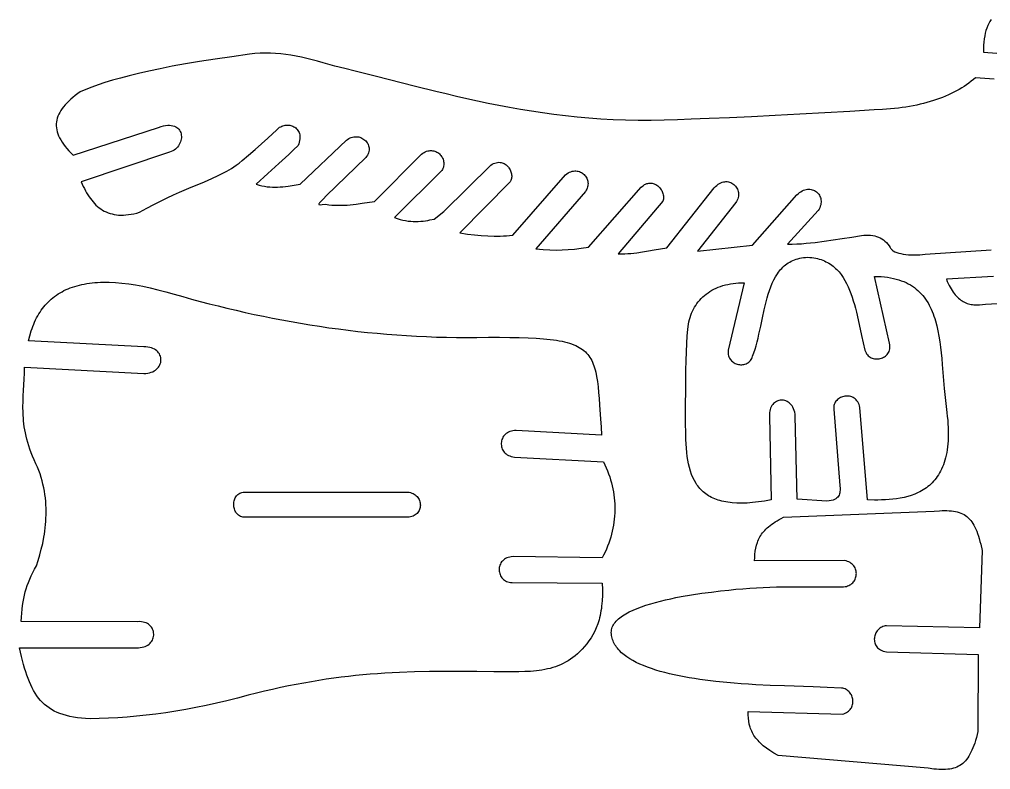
# Model space of a CAD drawing. Extents: x 0 to 255, y 0 to 95.
# Drawn here: x 0 to 58.6, y 48.8 to 94 of the extents above; entities that cross this region are included whole.
import ezdxf

# ---------------------------------------------------------------- set-up
doc = ezdxf.new("R2010")
doc.units = 0
doc.layers.add('LAYER_1', color=1, linetype='CONTINUOUS')

msp = doc.modelspace()

# ---------------------------------------------------------------- linework, layer by layer
at = {"layer": 'LAYER_1'}
for points in [[(58.626, 94.044), (58.553, 93.927), (58.485, 93.802), (58.424, 93.668), (58.369, 93.526), (58.32, 93.375), (58.277, 93.216), (58.241, 93.047), (58.211, 92.869), (58.188, 92.682), (58.172, 92.486), (58.162, 92.28), (58.16, 92.064), (63.013, 91.713)], [(58.817, 90.442), (57.687, 90.528), (57.558, 90.418), (57.426, 90.311), (57.289, 90.207), (57.149, 90.106), (57.004, 90.009), (56.856, 89.914), (56.703, 89.823), (56.546, 89.735), (56.386, 89.65), (56.221, 89.569), (56.052, 89.49), (55.879, 89.415), (55.702, 89.343), (55.521, 89.274), (55.336, 89.209), (55.147, 89.146), (54.954, 89.087), (54.757, 89.031), (54.556, 88.979), (54.351, 88.929), (54.142, 88.883), (53.929, 88.84), (53.712, 88.8), (53.491, 88.763), (53.265, 88.73), (53.036, 88.699), (52.566, 88.649), (52.08, 88.611), (51.578, 88.586), (50.095, 88.495), (48.587, 88.406), (47.08, 88.322), (45.602, 88.243), (44.181, 88.173), (42.844, 88.112), (41.618, 88.064), (40.53, 88.028), (39.71, 87.986), (38.904, 87.96), (38.113, 87.948), (37.337, 87.951), (36.574, 87.966), (35.824, 87.995), (35.087, 88.036), (34.361, 88.089), (33.647, 88.153), (32.943, 88.227), (32.25, 88.311), (31.567, 88.404), (30.892, 88.505), (30.226, 88.615), (29.568, 88.731), (28.917, 88.855), (28.273, 88.984), (27.635, 89.119), (27.002, 89.259), (26.375, 89.402), (25.752, 89.55), (25.133, 89.7), (23.905, 90.007), (21.469, 90.628), (20.253, 90.933), (19.643, 91.081), (19.032, 91.226), (18.328, 91.433), (17.989, 91.528), (17.657, 91.616), (17.332, 91.697), (17.012, 91.77), (16.697, 91.835), (16.385, 91.891), (16.075, 91.937), (15.767, 91.973), (15.459, 91.999), (15.15, 92.013), (14.84, 92.016), (14.527, 92.006), (14.21, 91.983), (13.888, 91.947), (12.807, 91.798), (11.803, 91.651), (10.873, 91.505), (10.013, 91.36), (9.219, 91.216), (8.486, 91.073), (7.811, 90.931), (7.19, 90.79), (6.619, 90.65), (6.093, 90.511), (5.609, 90.372), (5.162, 90.233), (4.75, 90.095), (4.367, 89.957), (4.009, 89.819), (3.673, 89.681), (3.516, 89.568), (3.367, 89.455), (3.227, 89.342), (3.096, 89.229), (2.974, 89.117), (2.861, 89.004), (2.757, 88.892), (2.662, 88.779), (2.577, 88.666), (2.5, 88.552), (2.433, 88.438), (2.375, 88.324), (2.327, 88.21), (2.287, 88.095), (2.258, 87.979), (2.238, 87.863), (2.227, 87.745), (2.226, 87.627), (2.235, 87.509), (2.253, 87.389), (2.282, 87.268), (2.32, 87.146), (2.367, 87.024), (2.425, 86.9), (2.493, 86.774), (2.571, 86.648), (2.658, 86.52), (2.756, 86.39), (2.864, 86.259), (2.982, 86.127), (3.111, 85.993), (3.249, 85.857), (8.396, 87.527), (8.547, 87.58), (8.689, 87.619), (8.821, 87.645), (8.945, 87.659), (9.06, 87.662), (9.165, 87.654), (9.262, 87.636), (9.351, 87.608), (9.43, 87.573), (9.502, 87.529), (9.564, 87.478), (9.618, 87.421), (9.664, 87.358), (9.702, 87.291), (9.732, 87.218), (9.753, 87.143), (9.767, 87.064), (9.772, 86.984), (9.77, 86.902), (9.76, 86.819), (9.742, 86.737), (9.717, 86.655), (9.684, 86.575), (9.644, 86.497), (9.596, 86.422), (9.541, 86.35), (9.479, 86.283), (9.41, 86.22), (9.334, 86.164), (9.251, 86.114), (9.161, 86.071), (9.064, 86.037), (3.729, 84.255), (3.729, 84.255), (3.852, 83.976), (3.917, 83.842), (3.985, 83.713), (4.054, 83.588), (4.127, 83.468), (4.202, 83.352), (4.279, 83.242), (4.36, 83.136), (4.444, 83.035), (4.53, 82.94), (4.62, 82.851), (4.714, 82.766), (4.81, 82.688), (4.911, 82.616), (5.014, 82.549), (5.122, 82.489), (5.233, 82.435), (5.349, 82.387), (5.468, 82.346), (5.592, 82.312), (5.719, 82.284), (5.851, 82.264), (5.988, 82.25), (6.129, 82.244), (6.275, 82.246), (6.425, 82.255), (6.581, 82.271), (6.741, 82.296), (6.907, 82.329), (7.077, 82.369), (7.253, 82.418), (7.691, 82.663), (8.113, 82.888), (8.522, 83.094), (8.917, 83.283), (9.298, 83.459), (9.667, 83.622), (10.37, 83.921), (11.029, 84.198), (11.344, 84.333), (11.65, 84.468), (11.947, 84.607), (12.236, 84.75), (12.518, 84.901), (12.793, 85.061), (12.929, 85.149), (13.082, 85.258), (13.251, 85.386), (13.432, 85.529), (13.819, 85.85), (14.221, 86.197), (14.615, 86.549), (14.979, 86.881), (15.527, 87.392), (15.582, 87.446), (15.641, 87.495), (15.702, 87.537), (15.766, 87.573), (15.831, 87.604), (15.899, 87.629), (15.967, 87.648), (16.036, 87.661), (16.106, 87.669), (16.175, 87.671), (16.244, 87.668), (16.311, 87.66), (16.378, 87.646), (16.442, 87.627), (16.505, 87.602), (16.564, 87.573), (16.621, 87.538), (16.674, 87.499), (16.723, 87.454), (16.767, 87.404), (16.807, 87.35), (16.842, 87.291), (16.871, 87.227), (16.894, 87.158), (16.91, 87.085), (16.92, 87.007), (16.922, 86.924), (16.917, 86.837), (16.903, 86.746), (16.881, 86.65), (16.85, 86.551), (16.809, 86.447), (16.534, 86.176), (16.25, 85.904), (15.648, 85.347), (14.998, 84.756), (14.293, 84.114), (14.466, 84.059), (14.634, 84.015), (14.796, 83.981), (14.955, 83.956), (15.11, 83.939), (15.264, 83.93), (15.418, 83.928), (15.571, 83.932), (15.726, 83.942), (15.884, 83.957), (16.211, 83.999), (16.942, 84.112), (19.732, 86.754), (19.804, 86.81), (19.877, 86.858), (19.951, 86.897), (20.026, 86.928), (20.101, 86.951), (20.176, 86.966), (20.251, 86.974), (20.325, 86.974), (20.397, 86.969), (20.469, 86.956), (20.538, 86.938), (20.604, 86.914), (20.669, 86.885), (20.73, 86.85), (20.788, 86.811), (20.842, 86.767), (20.892, 86.719), (20.937, 86.667), (20.977, 86.612), (21.013, 86.553), (21.043, 86.492), (21.066, 86.427), (21.084, 86.361), (21.094, 86.292), (21.098, 86.222), (21.094, 86.15), (21.083, 86.078), (21.063, 86.004), (21.035, 85.93), (20.998, 85.856), (20.951, 85.783), (20.895, 85.709), (18.513, 83.416), (18.338, 83.231), (18.2, 83.091), (18.106, 82.99), (18.077, 82.953), (18.061, 82.924), (18.058, 82.902), (18.061, 82.893), (18.069, 82.886), (18.095, 82.877), (18.136, 82.873), (18.268, 82.878), (18.469, 82.897), (18.661, 82.871), (18.851, 82.852), (19.039, 82.84), (19.225, 82.835), (19.409, 82.835), (19.592, 82.841), (19.775, 82.851), (19.957, 82.865), (20.321, 82.905), (20.686, 82.955), (21.433, 83.069), (24.258, 85.922), (24.336, 85.977), (24.414, 86.023), (24.491, 86.06), (24.567, 86.09), (24.643, 86.112), (24.717, 86.126), (24.79, 86.134), (24.861, 86.135), (24.931, 86.129), (24.998, 86.117), (25.063, 86.099), (25.126, 86.076), (25.185, 86.048), (25.242, 86.014), (25.296, 85.976), (25.346, 85.934), (25.392, 85.888), (25.435, 85.838), (25.473, 85.785), (25.507, 85.728), (25.536, 85.669), (25.561, 85.608), (25.58, 85.544), (25.595, 85.479), (25.603, 85.411), (25.606, 85.343), (25.603, 85.274), (25.594, 85.204), (25.578, 85.134), (25.556, 85.064), (25.527, 84.994), (25.49, 84.925), (22.628, 82.095), (22.798, 82.035), (22.965, 81.984), (23.13, 81.943), (23.293, 81.911), (23.453, 81.887), (23.61, 81.871), (23.765, 81.862), (23.917, 81.859), (24.066, 81.862), (24.212, 81.871), (24.356, 81.885), (24.496, 81.903), (24.634, 81.925), (24.769, 81.95), (25.029, 82.007), (25.604, 82.452), (28.437, 85.253), (28.525, 85.306), (28.61, 85.348), (28.693, 85.381), (28.773, 85.405), (28.851, 85.42), (28.925, 85.427), (28.997, 85.426), (29.066, 85.417), (29.132, 85.402), (29.194, 85.38), (29.254, 85.353), (29.31, 85.32), (29.363, 85.282), (29.412, 85.24), (29.458, 85.193), (29.5, 85.144), (29.538, 85.091), (29.573, 85.035), (29.603, 84.978), (29.63, 84.918), (29.653, 84.858), (29.671, 84.797), (29.685, 84.735), (29.695, 84.674), (29.701, 84.614), (29.702, 84.555), (29.699, 84.497), (29.69, 84.442), (29.678, 84.389), (29.66, 84.339), (29.637, 84.293), (29.61, 84.251), (26.577, 81.167), (27.027, 81.103), (27.454, 81.052), (27.863, 81.013), (28.256, 80.988), (28.64, 80.977), (28.829, 80.977), (29.016, 80.98), (29.204, 80.988), (29.391, 81), (29.579, 81.016), (29.768, 81.036), (32.945, 84.682), (33.027, 84.741), (33.109, 84.791), (33.191, 84.832), (33.271, 84.863), (33.35, 84.886), (33.428, 84.902), (33.504, 84.909), (33.578, 84.909), (33.65, 84.902), (33.719, 84.888), (33.786, 84.868), (33.85, 84.843), (33.911, 84.812), (33.968, 84.775), (34.022, 84.734), (34.072, 84.689), (34.118, 84.639), (34.159, 84.586), (34.196, 84.53), (34.228, 84.471), (34.255, 84.41), (34.277, 84.346), (34.293, 84.281), (34.304, 84.214), (34.308, 84.146), (34.306, 84.078), (34.298, 84.01), (34.283, 83.941), (34.261, 83.873), (34.231, 83.807), (34.195, 83.741), (34.15, 83.677), (31.156, 80.21), (31.594, 80.172), (31.999, 80.148), (32.38, 80.138), (32.75, 80.144), (33.119, 80.164), (33.499, 80.198), (33.9, 80.248), (34.333, 80.312), (37.52, 83.93), (37.585, 83.988), (37.65, 84.038), (37.716, 84.08), (37.782, 84.114), (37.847, 84.14), (37.913, 84.159), (37.978, 84.171), (38.043, 84.177), (38.107, 84.176), (38.169, 84.169), (38.231, 84.156), (38.29, 84.138), (38.348, 84.114), (38.404, 84.086), (38.458, 84.053), (38.51, 84.016), (38.559, 83.975), (38.605, 83.93), (38.647, 83.882), (38.687, 83.83), (38.723, 83.776), (38.756, 83.719), (38.784, 83.66), (38.808, 83.599), (38.828, 83.537), (38.843, 83.473), (38.854, 83.408), (38.859, 83.343), (38.859, 83.276), (38.854, 83.21), (38.843, 83.144), (38.826, 83.079), (36.125, 79.907), (36.326, 79.906), (36.521, 79.91), (36.71, 79.919), (36.894, 79.932), (37.075, 79.95), (37.252, 79.97), (37.603, 80.021), (37.952, 80.08), (38.307, 80.144), (38.675, 80.209), (39.064, 80.272), (41.915, 83.882), (41.994, 83.966), (42.074, 84.039), (42.155, 84.101), (42.235, 84.152), (42.316, 84.193), (42.396, 84.225), (42.476, 84.247), (42.554, 84.26), (42.631, 84.265), (42.706, 84.261), (42.779, 84.25), (42.849, 84.232), (42.917, 84.207), (42.981, 84.175), (43.042, 84.138), (43.099, 84.095), (43.152, 84.047), (43.201, 83.994), (43.245, 83.937), (43.284, 83.877), (43.317, 83.812), (43.344, 83.745), (43.366, 83.675), (43.38, 83.603), (43.389, 83.529), (43.389, 83.454), (43.383, 83.379), (43.369, 83.302), (43.346, 83.226), (43.315, 83.15), (43.275, 83.074), (43.227, 83), (40.92, 80.079), (44.231, 80.437), (46.913, 83.461), (46.991, 83.536), (47.07, 83.602), (47.15, 83.657), (47.23, 83.704), (47.31, 83.741), (47.389, 83.77), (47.468, 83.79), (47.546, 83.802), (47.622, 83.806), (47.696, 83.803), (47.769, 83.793), (47.839, 83.776), (47.906, 83.753), (47.97, 83.724), (48.03, 83.689), (48.087, 83.648), (48.14, 83.602), (48.188, 83.552), (48.231, 83.497), (48.269, 83.438), (48.302, 83.375), (48.328, 83.309), (48.349, 83.239), (48.363, 83.167), (48.37, 83.092), (48.37, 83.015), (48.362, 82.936), (48.346, 82.856), (48.322, 82.774), (48.29, 82.692), (48.249, 82.609), (48.198, 82.526), (46.347, 80.482), (46.631, 80.49), (46.911, 80.503), (47.188, 80.521), (47.462, 80.543), (47.734, 80.57), (48.005, 80.6), (48.546, 80.67), (49.092, 80.75), (49.648, 80.835), (50.221, 80.923), (50.817, 81.009), (50.959, 81.025), (51.097, 81.033), (51.231, 81.034), (51.36, 81.027), (51.484, 81.012), (51.604, 80.989), (51.719, 80.958), (51.83, 80.919), (51.936, 80.871), (52.037, 80.814), (52.134, 80.749), (52.226, 80.674), (52.313, 80.59), (52.395, 80.497), (52.473, 80.394), (52.547, 80.282), (52.565, 80.246), (52.589, 80.211), (52.617, 80.179), (52.65, 80.147), (52.688, 80.118), (52.729, 80.09), (52.824, 80.038), (52.933, 79.993), (53.055, 79.954), (53.189, 79.921), (53.332, 79.894), (53.484, 79.873), (53.643, 79.858), (53.807, 79.849), (53.976, 79.846), (54.146, 79.848), (54.318, 79.856), (54.489, 79.869), (54.658, 79.889), (58.632, 80.14)], [(58.777, 78.546), (55.931, 78.372), (55.986, 78.243), (56.041, 78.12), (56.098, 78.004), (56.156, 77.894), (56.216, 77.791), (56.276, 77.693), (56.338, 77.602), (56.401, 77.516), (56.466, 77.436), (56.531, 77.362), (56.598, 77.293), (56.666, 77.23), (56.735, 77.171), (56.806, 77.118), (56.878, 77.07), (56.951, 77.026), (57.026, 76.988), (57.101, 76.953), (57.178, 76.923), (57.256, 76.898), (57.336, 76.876), (57.416, 76.859), (57.498, 76.845), (57.581, 76.836), (57.752, 76.827), (57.927, 76.831), (58.107, 76.848), (58.292, 76.877), (63.843, 77.165)]]:
    msp.add_lwpolyline(points, dxfattribs=at)
for points in [[(40.372, 75.667), (40.397, 75.805), (40.428, 75.94), (40.465, 76.072), (40.507, 76.201), (40.555, 76.327), (40.609, 76.45), (40.668, 76.57), (40.733, 76.686), (40.803, 76.799), (40.878, 76.908), (40.959, 77.014), (41.044, 77.115), (41.135, 77.213), (41.231, 77.306), (41.332, 77.395), (41.437, 77.48), (41.548, 77.561), (41.663, 77.637), (41.782, 77.708), (41.907, 77.775), (42.035, 77.837), (42.169, 77.894), (42.306, 77.945), (42.448, 77.992), (42.594, 78.033), (42.744, 78.068), (42.899, 78.098), (43.057, 78.123), (43.219, 78.141), (43.385, 78.154), (43.555, 78.161), (43.728, 78.161), (42.759, 74.103), (42.755, 74.011), (42.758, 73.924), (42.769, 73.843), (42.788, 73.766), (42.812, 73.694), (42.843, 73.627), (42.879, 73.565), (42.921, 73.509), (42.967, 73.457), (43.017, 73.41), (43.072, 73.369), (43.129, 73.332), (43.189, 73.301), (43.252, 73.275), (43.316, 73.255), (43.382, 73.239), (43.448, 73.229), (43.515, 73.225), (43.582, 73.225), (43.649, 73.232), (43.715, 73.243), (43.779, 73.26), (43.841, 73.283), (43.901, 73.311), (43.958, 73.344), (44.012, 73.384), (44.062, 73.429), (44.107, 73.479), (44.148, 73.535), (44.184, 73.597), (44.214, 73.665), (44.238, 73.738), (44.314, 73.94), (44.385, 74.151), (44.45, 74.37), (44.511, 74.596), (44.568, 74.828), (44.623, 75.064), (44.726, 75.548), (44.828, 76.04), (44.934, 76.531), (44.991, 76.775), (45.051, 77.015), (45.115, 77.251), (45.183, 77.482), (45.258, 77.707), (45.338, 77.926), (45.426, 78.136), (45.522, 78.338), (45.626, 78.529), (45.74, 78.71), (45.801, 78.796), (45.864, 78.879), (45.93, 78.958), (45.999, 79.034), (46.07, 79.107), (46.145, 79.176), (46.223, 79.242), (46.304, 79.303), (46.389, 79.361), (46.476, 79.415), (46.568, 79.464), (46.663, 79.509), (46.761, 79.55), (46.864, 79.586), (46.97, 79.617), (47.08, 79.644), (47.194, 79.665), (47.313, 79.682), (47.435, 79.693), (47.562, 79.699), (47.688, 79.691), (47.811, 79.68), (47.929, 79.663), (48.044, 79.643), (48.156, 79.618), (48.264, 79.59), (48.368, 79.557), (48.47, 79.521), (48.568, 79.48), (48.663, 79.436), (48.754, 79.389), (48.843, 79.338), (48.929, 79.283), (49.012, 79.225), (49.092, 79.164), (49.169, 79.1), (49.243, 79.033), (49.315, 78.963), (49.452, 78.814), (49.578, 78.654), (49.696, 78.484), (49.805, 78.305), (49.906, 78.117), (50, 77.921), (50.087, 77.718), (50.168, 77.509), (50.243, 77.294), (50.314, 77.074), (50.379, 76.85), (50.441, 76.623), (50.499, 76.392), (50.607, 75.926), (50.808, 74.992), (50.91, 74.536), (51.018, 74.095), (51.046, 74.015), (51.08, 73.942), (51.12, 73.876), (51.166, 73.817), (51.216, 73.764), (51.271, 73.717), (51.329, 73.677), (51.391, 73.644), (51.455, 73.616), (51.522, 73.595), (51.59, 73.58), (51.66, 73.571), (51.73, 73.568), (51.8, 73.57), (51.87, 73.579), (51.939, 73.593), (52.007, 73.612), (52.073, 73.637), (52.136, 73.668), (52.197, 73.704), (52.254, 73.745), (52.307, 73.791), (52.356, 73.842), (52.399, 73.898), (52.437, 73.959), (52.469, 74.025), (52.495, 74.096), (52.513, 74.171), (52.524, 74.251), (52.527, 74.335), (52.521, 74.424), (52.506, 74.517), (51.591, 78.548), (51.8, 78.543), (52.001, 78.532), (52.194, 78.515), (52.381, 78.492), (52.56, 78.462), (52.733, 78.427), (52.898, 78.387), (53.057, 78.341), (53.21, 78.29), (53.356, 78.233), (53.496, 78.171), (53.63, 78.104), (53.758, 78.032), (53.881, 77.955), (53.997, 77.873), (54.109, 77.787), (54.215, 77.696), (54.316, 77.601), (54.411, 77.502), (54.502, 77.398), (54.589, 77.29), (54.671, 77.179), (54.748, 77.063), (54.821, 76.944), (54.89, 76.821), (54.955, 76.694), (55.016, 76.564), (55.074, 76.431), (55.128, 76.294), (55.179, 76.154), (55.226, 76.012), (55.271, 75.866), (55.351, 75.567), (55.421, 75.258), (55.481, 74.939), (55.533, 74.612), (55.578, 74.277), (55.618, 73.936), (55.653, 73.588), (55.685, 73.236), (55.801, 71.796), (55.833, 71.433), (55.869, 71.069), (55.91, 70.707), (55.958, 70.348), (55.986, 70.108), (56.009, 69.876), (56.027, 69.651), (56.039, 69.433), (56.045, 69.222), (56.047, 69.017), (56.043, 68.82), (56.034, 68.629), (56.02, 68.444), (56.002, 68.266), (55.979, 68.094), (55.951, 67.929), (55.919, 67.769), (55.883, 67.615), (55.843, 67.467), (55.798, 67.325), (55.75, 67.189), (55.697, 67.058), (55.641, 66.932), (55.582, 66.812), (55.518, 66.697), (55.452, 66.586), (55.382, 66.481), (55.309, 66.381), (55.234, 66.285), (55.155, 66.194), (55.073, 66.108), (54.989, 66.026), (54.902, 65.948), (54.813, 65.874), (54.722, 65.805), (54.628, 65.739), (54.532, 65.677), (54.434, 65.619), (54.335, 65.565), (54.234, 65.514), (54.026, 65.422), (53.813, 65.343), (53.596, 65.276), (53.375, 65.22), (53.151, 65.174), (52.925, 65.137), (52.699, 65.109), (52.473, 65.088), (52.247, 65.074), (52.024, 65.065), (51.803, 65.061), (51.587, 65.061), (51.169, 65.069), (50.713, 70.639), (50.689, 70.738), (50.658, 70.828), (50.621, 70.911), (50.579, 70.986), (50.531, 71.053), (50.478, 71.112), (50.421, 71.164), (50.361, 71.208), (50.297, 71.246), (50.231, 71.276), (50.163, 71.3), (50.093, 71.317), (50.022, 71.328), (49.95, 71.332), (49.878, 71.331), (49.807, 71.323), (49.736, 71.31), (49.667, 71.291), (49.6, 71.267), (49.536, 71.237), (49.474, 71.203), (49.416, 71.163), (49.362, 71.119), (49.312, 71.07), (49.267, 71.017), (49.228, 70.96), (49.195, 70.898), (49.168, 70.833), (49.149, 70.764), (49.137, 70.692), (49.133, 70.616), (49.137, 70.537), (49.511, 65.942), (49.517, 65.75), (49.515, 65.662), (49.509, 65.579), (49.497, 65.501), (49.479, 65.428), (49.454, 65.36), (49.42, 65.298), (49.376, 65.241), (49.322, 65.189), (49.257, 65.142), (49.18, 65.101), (49.089, 65.064), (48.984, 65.033), (48.863, 65.007), (48.726, 64.986), (46.919, 65.111), (46.812, 70.117), (46.798, 70.242), (46.776, 70.359), (46.747, 70.466), (46.711, 70.564), (46.669, 70.654), (46.622, 70.735), (46.57, 70.807), (46.513, 70.871), (46.452, 70.926), (46.388, 70.973), (46.321, 71.011), (46.252, 71.042), (46.181, 71.065), (46.109, 71.079), (46.036, 71.086), (45.964, 71.086), (45.892, 71.077), (45.821, 71.062), (45.752, 71.039), (45.684, 71.009), (45.62, 70.971), (45.559, 70.927), (45.502, 70.876), (45.449, 70.818), (45.401, 70.753), (45.359, 70.681), (45.323, 70.604), (45.293, 70.519), (45.271, 70.429), (45.256, 70.332), (45.249, 70.23), (45.252, 70.121), (45.353, 65.069), (44.961, 65), (44.588, 64.946), (44.235, 64.907), (43.901, 64.883), (43.586, 64.872), (43.288, 64.876), (43.008, 64.893), (42.875, 64.907), (42.745, 64.924), (42.62, 64.944), (42.498, 64.968), (42.381, 64.995), (42.268, 65.025), (42.158, 65.058), (42.052, 65.094), (41.95, 65.133), (41.852, 65.176), (41.757, 65.221), (41.666, 65.269), (41.578, 65.321), (41.494, 65.375), (41.413, 65.432), (41.336, 65.492), (41.261, 65.555), (41.19, 65.62), (41.122, 65.688), (41.057, 65.759), (40.995, 65.833), (40.935, 65.909), (40.879, 65.988), (40.826, 66.069), (40.727, 66.24), (40.638, 66.42), (40.559, 66.61), (40.49, 66.809), (40.43, 67.018), (40.378, 67.235), (40.334, 67.46), (40.297, 67.694), (40.267, 67.935), (40.243, 68.185), (40.226, 68.442), (40.213, 68.705), (40.206, 68.976), (40.199, 69.813), (40.197, 70.702), (40.201, 71.766), (40.216, 72.899), (40.229, 73.459), (40.247, 73.997), (40.269, 74.499), (40.297, 74.954), (40.332, 75.348), (40.351, 75.518), (40.372, 75.667)], [(1.023, 61.102), (1.129, 61.418), (1.228, 61.749), (1.32, 62.094), (1.403, 62.45), (1.474, 62.817), (1.505, 63.004), (1.532, 63.194), (1.556, 63.386), (1.576, 63.58), (1.591, 63.775), (1.602, 63.973), (1.609, 64.172), (1.61, 64.372), (1.607, 64.574), (1.598, 64.777), (1.584, 64.981), (1.564, 65.186), (1.538, 65.392), (1.506, 65.598), (1.467, 65.805), (1.422, 66.012), (1.37, 66.219), (1.31, 66.426), (1.244, 66.633), (1.169, 66.84), (1.087, 67.047), (0.997, 67.253), (0.894, 67.48), (0.799, 67.701), (0.713, 67.917), (0.635, 68.127), (0.566, 68.332), (0.504, 68.532), (0.449, 68.728), (0.401, 68.92), (0.36, 69.108), (0.324, 69.293), (0.295, 69.474), (0.271, 69.653), (0.251, 69.828), (0.236, 70.002), (0.226, 70.173), (0.219, 70.343), (0.214, 70.679), (0.221, 71.011), (0.234, 71.342), (0.251, 71.675), (0.286, 72.354), (0.298, 72.705), (0.301, 73.067), (7.507, 72.692), (7.63, 72.697), (7.746, 72.712), (7.854, 72.734), (7.954, 72.765), (8.046, 72.802), (8.131, 72.846), (8.208, 72.896), (8.276, 72.951), (8.337, 73.011), (8.39, 73.074), (8.435, 73.142), (8.472, 73.212), (8.502, 73.284), (8.523, 73.358), (8.536, 73.434), (8.541, 73.509), (8.538, 73.585), (8.527, 73.66), (8.507, 73.734), (8.48, 73.805), (8.444, 73.875), (8.401, 73.941), (8.349, 74.003), (8.288, 74.062), (8.22, 74.115), (8.143, 74.163), (8.058, 74.205), (7.964, 74.24), (7.863, 74.267), (7.752, 74.287), (7.634, 74.299), (7.507, 74.301), (0.556, 74.671), (0.629, 74.971), (0.713, 75.259), (0.76, 75.398), (0.809, 75.534), (0.862, 75.667), (0.918, 75.796), (0.976, 75.922), (1.038, 76.045), (1.103, 76.165), (1.171, 76.282), (1.242, 76.395), (1.316, 76.505), (1.393, 76.611), (1.474, 76.715), (1.557, 76.815), (1.644, 76.911), (1.734, 77.004), (1.827, 77.094), (1.923, 77.18), (2.023, 77.263), (2.126, 77.343), (2.232, 77.419), (2.341, 77.492), (2.454, 77.561), (2.57, 77.627), (2.689, 77.689), (2.812, 77.748), (2.938, 77.803), (3.067, 77.854), (3.2, 77.902), (3.336, 77.947), (3.476, 77.988), (3.619, 78.025), (3.765, 78.059), (3.915, 78.089), (4.069, 78.115), (4.226, 78.138), (4.386, 78.157), (4.55, 78.173), (4.718, 78.184), (4.889, 78.192), (5.064, 78.197), (5.424, 78.194), (5.799, 78.176), (6.189, 78.143), (6.593, 78.095), (7.012, 78.031), (7.446, 77.952), (7.895, 77.857), (8.36, 77.746), (8.84, 77.62), (9.335, 77.477), (9.858, 77.328), (10.384, 77.182), (10.914, 77.039), (11.447, 76.9), (11.984, 76.764), (12.524, 76.632), (13.068, 76.504), (13.614, 76.38), (14.164, 76.26), (14.717, 76.144), (15.274, 76.032), (15.833, 75.924), (16.396, 75.821), (16.961, 75.723), (17.529, 75.629), (18.101, 75.54), (18.675, 75.456), (19.252, 75.377), (19.831, 75.304), (20.414, 75.235), (20.999, 75.172), (21.586, 75.115), (22.176, 75.063), (22.769, 75.017), (23.364, 74.977), (23.962, 74.943), (24.561, 74.915), (25.163, 74.893), (25.768, 74.878), (26.374, 74.869), (26.983, 74.867), (27.594, 74.871), (28.306, 74.876), (28.97, 74.877), (29.587, 74.873), (30.158, 74.863), (30.686, 74.846), (31.173, 74.822), (31.619, 74.79), (32.028, 74.749), (32.219, 74.725), (32.401, 74.698), (32.574, 74.668), (32.739, 74.636), (32.895, 74.601), (33.044, 74.563), (33.185, 74.522), (33.319, 74.478), (33.445, 74.43), (33.564, 74.379), (33.677, 74.325), (33.783, 74.267), (33.883, 74.206), (33.976, 74.14), (34.064, 74.071), (34.146, 73.998), (34.222, 73.921), (34.294, 73.84), (34.36, 73.755), (34.422, 73.665), (34.479, 73.57), (34.531, 73.472), (34.58, 73.368), (34.625, 73.26), (34.666, 73.147), (34.704, 73.029), (34.738, 72.906), (34.77, 72.777), (34.825, 72.505), (34.871, 72.211), (34.91, 71.894), (34.944, 71.554), (34.973, 71.19), (35.001, 70.8), (35.058, 69.943), (35.091, 69.474), (35.129, 68.977), (29.98, 69.257), (29.874, 69.253), (29.774, 69.241), (29.681, 69.221), (29.594, 69.194), (29.514, 69.16), (29.441, 69.12), (29.374, 69.074), (29.314, 69.023), (29.261, 68.968), (29.214, 68.908), (29.174, 68.845), (29.14, 68.779), (29.113, 68.711), (29.093, 68.64), (29.08, 68.569), (29.073, 68.496), (29.072, 68.423), (29.079, 68.35), (29.091, 68.278), (29.111, 68.208), (29.137, 68.139), (29.17, 68.072), (29.209, 68.009), (29.256, 67.949), (29.308, 67.893), (29.368, 67.841), (29.434, 67.795), (29.506, 67.754), (29.586, 67.719), (29.672, 67.691), (29.764, 67.67), (29.863, 67.656), (35.246, 67.357), (35.331, 67.181), (35.41, 67.004), (35.484, 66.826), (35.552, 66.647), (35.614, 66.468), (35.671, 66.288), (35.722, 66.107), (35.767, 65.926), (35.807, 65.745), (35.841, 65.563), (35.87, 65.381), (35.893, 65.198), (35.91, 65.015), (35.922, 64.832), (35.928, 64.649), (35.928, 64.466), (35.923, 64.283), (35.912, 64.099), (35.895, 63.916), (35.873, 63.733), (35.845, 63.551), (35.811, 63.368), (35.772, 63.186), (35.727, 63.004), (35.676, 62.822), (35.62, 62.641), (35.557, 62.461), (35.489, 62.281), (35.416, 62.101), (35.336, 61.923), (35.251, 61.745), (35.16, 61.568), (29.783, 61.648), (29.678, 61.639), (29.58, 61.623), (29.489, 61.599), (29.405, 61.568), (29.329, 61.53), (29.26, 61.487), (29.198, 61.438), (29.143, 61.384), (29.095, 61.326), (29.054, 61.265), (29.02, 61.2), (28.992, 61.132), (28.971, 61.063), (28.956, 60.992), (28.948, 60.92), (28.946, 60.848), (28.951, 60.776), (28.962, 60.704), (28.979, 60.634), (29.002, 60.566), (29.031, 60.5), (29.066, 60.437), (29.106, 60.378), (29.153, 60.322), (29.205, 60.271), (29.263, 60.226), (29.326, 60.186), (29.395, 60.152), (29.469, 60.125), (29.549, 60.105), (29.633, 60.094), (29.723, 60.091), (35.16, 60.052), (35.174, 59.673), (35.173, 59.316), (35.159, 58.981), (35.13, 58.666), (35.111, 58.517), (35.089, 58.372), (35.064, 58.231), (35.036, 58.095), (35.005, 57.963), (34.971, 57.835), (34.934, 57.711), (34.895, 57.591), (34.808, 57.362), (34.711, 57.146), (34.604, 56.942), (34.489, 56.75), (34.365, 56.566), (34.234, 56.392), (34.095, 56.224), (33.949, 56.063), (33.813, 55.923), (33.674, 55.794), (33.534, 55.673), (33.391, 55.562), (33.247, 55.46), (33.1, 55.366), (32.952, 55.28), (32.801, 55.201), (32.649, 55.13), (32.494, 55.067), (32.338, 55.009), (32.179, 54.958), (32.019, 54.913), (31.857, 54.873), (31.693, 54.839), (31.527, 54.809), (31.359, 54.784), (31.189, 54.763), (30.844, 54.732), (30.491, 54.713), (30.131, 54.703), (29.764, 54.7), (29.389, 54.701), (28.62, 54.701), (27.605, 54.718), (26.623, 54.727), (25.67, 54.728), (24.739, 54.719), (23.828, 54.698), (22.932, 54.665), (22.488, 54.643), (22.046, 54.617), (21.606, 54.587), (21.166, 54.553), (20.727, 54.515), (20.287, 54.472), (19.847, 54.424), (19.405, 54.371), (18.962, 54.314), (18.516, 54.251), (18.067, 54.182), (17.614, 54.108), (17.157, 54.027), (16.696, 53.941), (16.229, 53.849), (15.757, 53.75), (15.278, 53.644), (14.793, 53.532), (14.299, 53.412), (13.798, 53.285), (13.153, 53.113), (12.516, 52.953), (11.885, 52.805), (11.261, 52.668), (10.643, 52.544), (10.033, 52.43), (9.428, 52.327), (8.831, 52.236), (8.239, 52.155), (7.654, 52.085), (7.074, 52.025), (6.501, 51.976), (5.934, 51.936), (5.372, 51.906), (4.816, 51.886), (4.265, 51.875), (3.996, 51.889), (3.739, 51.91), (3.495, 51.938), (3.263, 51.973), (3.043, 52.015), (2.834, 52.065), (2.636, 52.122), (2.448, 52.187), (2.27, 52.259), (2.102, 52.339), (1.943, 52.426), (1.793, 52.522), (1.651, 52.625), (1.517, 52.736), (1.391, 52.854), (1.271, 52.981), (1.159, 53.116), (1.053, 53.259), (0.952, 53.411), (0.858, 53.57), (0.768, 53.738), (0.683, 53.915), (0.602, 54.099), (0.525, 54.293), (0.452, 54.495), (0.382, 54.705), (0.314, 54.924), (0.248, 55.152), (0.122, 55.635), (0, 56.154), (7.176, 56.155), (7.291, 56.163), (7.398, 56.18), (7.497, 56.204), (7.589, 56.236), (7.673, 56.275), (7.75, 56.32), (7.819, 56.37), (7.88, 56.426), (7.934, 56.486), (7.981, 56.55), (8.02, 56.617), (8.051, 56.687), (8.075, 56.759), (8.092, 56.832), (8.101, 56.907), (8.103, 56.981), (8.097, 57.055), (8.085, 57.129), (8.064, 57.201), (8.037, 57.27), (8.002, 57.337), (7.96, 57.401), (7.91, 57.461), (7.854, 57.516), (7.79, 57.567), (7.718, 57.611), (7.64, 57.65), (7.555, 57.681), (7.462, 57.705), (7.362, 57.722), (7.255, 57.729), (7.141, 57.727), (0.112, 57.74), (0.127, 58), (0.145, 58.245), (0.167, 58.479), (0.194, 58.702), (0.225, 58.916), (0.262, 59.122), (0.304, 59.322), (0.352, 59.518), (0.408, 59.711), (0.47, 59.902), (0.54, 60.093), (0.619, 60.286), (0.706, 60.481), (0.802, 60.682), (0.907, 60.888), (1.023, 61.102)], [(13.565, 65.54), (23.417, 65.54), (23.511, 65.528), (23.598, 65.509), (23.68, 65.483), (23.755, 65.451), (23.825, 65.413), (23.888, 65.369), (23.945, 65.321), (23.997, 65.268), (24.042, 65.212), (24.081, 65.152), (24.114, 65.089), (24.141, 65.024), (24.163, 64.958), (24.178, 64.89), (24.187, 64.821), (24.19, 64.752), (24.187, 64.683), (24.178, 64.616), (24.163, 64.549), (24.141, 64.484), (24.114, 64.421), (24.081, 64.361), (24.042, 64.305), (23.997, 64.252), (23.945, 64.203), (23.888, 64.16), (23.825, 64.121), (23.755, 64.089), (23.68, 64.063), (23.598, 64.044), (23.511, 64.032), (23.417, 64.027), (13.565, 64.027), (13.487, 64.036), (13.415, 64.051), (13.347, 64.075), (13.285, 64.105), (13.228, 64.141), (13.176, 64.183), (13.129, 64.23), (13.087, 64.282), (13.051, 64.338), (13.019, 64.397), (12.992, 64.46), (12.971, 64.525), (12.954, 64.592), (12.943, 64.66), (12.936, 64.73), (12.934, 64.8), (12.938, 64.869), (12.946, 64.938), (12.959, 65.006), (12.977, 65.073), (13, 65.136), (13.027, 65.198), (13.06, 65.256), (13.097, 65.31), (13.139, 65.359), (13.186, 65.404), (13.237, 65.443), (13.293, 65.477), (13.354, 65.504), (13.42, 65.523), (13.49, 65.536), (13.565, 65.54)], [(35.713, 57.066), (35.716, 57.15), (35.727, 57.231), (35.746, 57.311), (35.772, 57.389), (35.806, 57.466), (35.846, 57.541), (35.893, 57.614), (35.947, 57.686), (36.007, 57.756), (36.073, 57.824), (36.145, 57.891), (36.223, 57.957), (36.306, 58.021), (36.395, 58.083), (36.489, 58.144), (36.588, 58.203), (36.8, 58.318), (37.029, 58.427), (37.274, 58.53), (37.533, 58.628), (37.805, 58.721), (38.088, 58.809), (38.38, 58.892), (38.68, 58.97), (38.986, 59.043), (39.297, 59.112), (39.61, 59.176), (39.925, 59.236), (40.553, 59.344), (41.167, 59.437), (41.754, 59.516), (42.301, 59.581), (42.796, 59.635), (43.226, 59.678), (43.649, 59.715), (44.065, 59.746), (44.476, 59.772), (44.881, 59.792), (45.283, 59.808), (45.682, 59.819), (46.475, 59.832), (47.268, 59.836), (48.07, 59.835), (48.887, 59.833), (49.728, 59.836), (49.813, 59.843), (49.894, 59.857), (49.97, 59.879), (50.041, 59.906), (50.108, 59.939), (50.169, 59.978), (50.226, 60.022), (50.277, 60.07), (50.323, 60.122), (50.364, 60.178), (50.4, 60.237), (50.43, 60.298), (50.455, 60.362), (50.474, 60.428), (50.488, 60.495), (50.496, 60.563), (50.498, 60.632), (50.494, 60.7), (50.484, 60.768), (50.469, 60.836), (50.447, 60.901), (50.419, 60.966), (50.384, 61.027), (50.344, 61.086), (50.296, 61.142), (50.243, 61.195), (50.183, 61.243), (50.116, 61.287), (50.042, 61.326), (49.961, 61.359), (49.874, 61.387), (49.779, 61.409), (44.361, 61.389), (44.368, 61.588), (44.381, 61.782), (44.402, 61.97), (44.433, 62.153), (44.475, 62.331), (44.53, 62.504), (44.562, 62.589), (44.599, 62.673), (44.639, 62.755), (44.683, 62.837), (44.732, 62.917), (44.784, 62.997), (44.842, 63.075), (44.905, 63.153), (44.972, 63.23), (45.045, 63.306), (45.123, 63.381), (45.207, 63.455), (45.296, 63.529), (45.392, 63.602), (45.493, 63.674), (45.601, 63.745), (45.716, 63.816), (45.837, 63.886), (45.966, 63.956), (46.101, 64.025), (55.186, 64.385), (55.517, 64.413), (55.673, 64.421), (55.822, 64.425), (55.964, 64.424), (56.101, 64.419), (56.232, 64.408), (56.356, 64.393), (56.476, 64.372), (56.589, 64.345), (56.698, 64.314), (56.801, 64.276), (56.9, 64.232), (56.994, 64.182), (57.083, 64.126), (57.168, 64.063), (57.249, 63.994), (57.325, 63.918), (57.398, 63.834), (57.468, 63.744), (57.533, 63.645), (57.596, 63.54), (57.655, 63.426), (57.712, 63.305), (57.766, 63.175), (57.817, 63.037), (57.866, 62.89), (57.912, 62.735), (57.957, 62.571), (57.999, 62.397), (58.08, 62.023), (57.931, 57.364), (52.318, 57.479), (52.24, 57.47), (52.166, 57.453), (52.095, 57.43), (52.028, 57.401), (51.966, 57.366), (51.908, 57.326), (51.853, 57.281), (51.804, 57.231), (51.759, 57.178), (51.719, 57.121), (51.683, 57.061), (51.653, 56.998), (51.627, 56.934), (51.608, 56.867), (51.593, 56.8), (51.584, 56.731), (51.581, 56.663), (51.584, 56.594), (51.592, 56.526), (51.607, 56.46), (51.628, 56.394), (51.655, 56.331), (51.69, 56.27), (51.73, 56.212), (51.778, 56.158), (51.832, 56.107), (51.894, 56.061), (51.963, 56.019), (52.039, 55.982), (52.123, 55.951), (52.215, 55.927), (52.314, 55.908), (57.856, 55.745), (57.837, 51.113), (57.74, 50.742), (57.69, 50.571), (57.638, 50.409), (57.584, 50.256), (57.529, 50.112), (57.472, 49.976), (57.412, 49.849), (57.35, 49.73), (57.286, 49.619), (57.219, 49.517), (57.149, 49.421), (57.075, 49.334), (56.999, 49.254), (56.919, 49.181), (56.835, 49.115), (56.747, 49.057), (56.655, 49.004), (56.56, 48.959), (56.459, 48.92), (56.354, 48.887), (56.244, 48.86), (56.129, 48.838), (56.009, 48.823), (55.884, 48.813), (55.753, 48.808), (55.616, 48.809), (55.474, 48.814), (55.325, 48.825), (55.17, 48.84), (54.84, 48.883), (45.781, 49.649), (45.522, 49.799), (45.286, 49.949), (45.074, 50.099), (44.883, 50.249), (44.714, 50.401), (44.637, 50.478), (44.564, 50.555), (44.497, 50.633), (44.434, 50.711), (44.376, 50.79), (44.322, 50.87), (44.273, 50.951), (44.228, 51.033), (44.186, 51.115), (44.149, 51.199), (44.116, 51.283), (44.086, 51.369), (44.038, 51.544), (44.003, 51.724), (43.981, 51.91), (43.97, 52.103), (43.97, 52.302), (49.661, 52.152), (49.745, 52.176), (49.824, 52.206), (49.896, 52.241), (49.961, 52.281), (50.021, 52.325), (50.074, 52.374), (50.121, 52.426), (50.163, 52.481), (50.198, 52.539), (50.228, 52.599), (50.252, 52.661), (50.27, 52.725), (50.283, 52.79), (50.291, 52.856), (50.293, 52.922), (50.29, 52.988), (50.282, 53.054), (50.269, 53.119), (50.25, 53.183), (50.227, 53.245), (50.199, 53.306), (50.166, 53.363), (50.129, 53.418), (50.087, 53.47), (50.041, 53.518), (49.99, 53.563), (49.935, 53.602), (49.876, 53.637), (49.813, 53.667), (49.745, 53.691), (49.674, 53.709), (49.599, 53.721), (48.743, 53.761), (47.883, 53.793), (46.157, 53.85), (45.291, 53.884), (44.424, 53.926), (43.99, 53.951), (43.557, 53.98), (43.123, 54.013), (42.69, 54.051), (42.024, 54.119), (41.368, 54.199), (41.046, 54.244), (40.727, 54.292), (40.414, 54.344), (40.105, 54.399), (39.803, 54.458), (39.507, 54.52), (39.217, 54.587), (38.936, 54.657), (38.662, 54.732), (38.397, 54.811), (38.14, 54.894), (37.894, 54.982), (37.658, 55.074), (37.432, 55.17), (37.218, 55.272), (37.016, 55.378), (36.826, 55.489), (36.649, 55.605), (36.486, 55.726), (36.336, 55.853), (36.201, 55.985), (36.14, 56.053), (36.082, 56.122), (36.028, 56.193), (35.978, 56.265), (35.932, 56.339), (35.89, 56.414), (35.852, 56.49), (35.819, 56.568), (35.79, 56.647), (35.766, 56.728), (35.745, 56.81), (35.73, 56.894), (35.719, 56.98), (35.713, 57.066)]]:
    msp.add_lwpolyline(points, close=True, dxfattribs=at)

doc.saveas('drawing.dxf')
